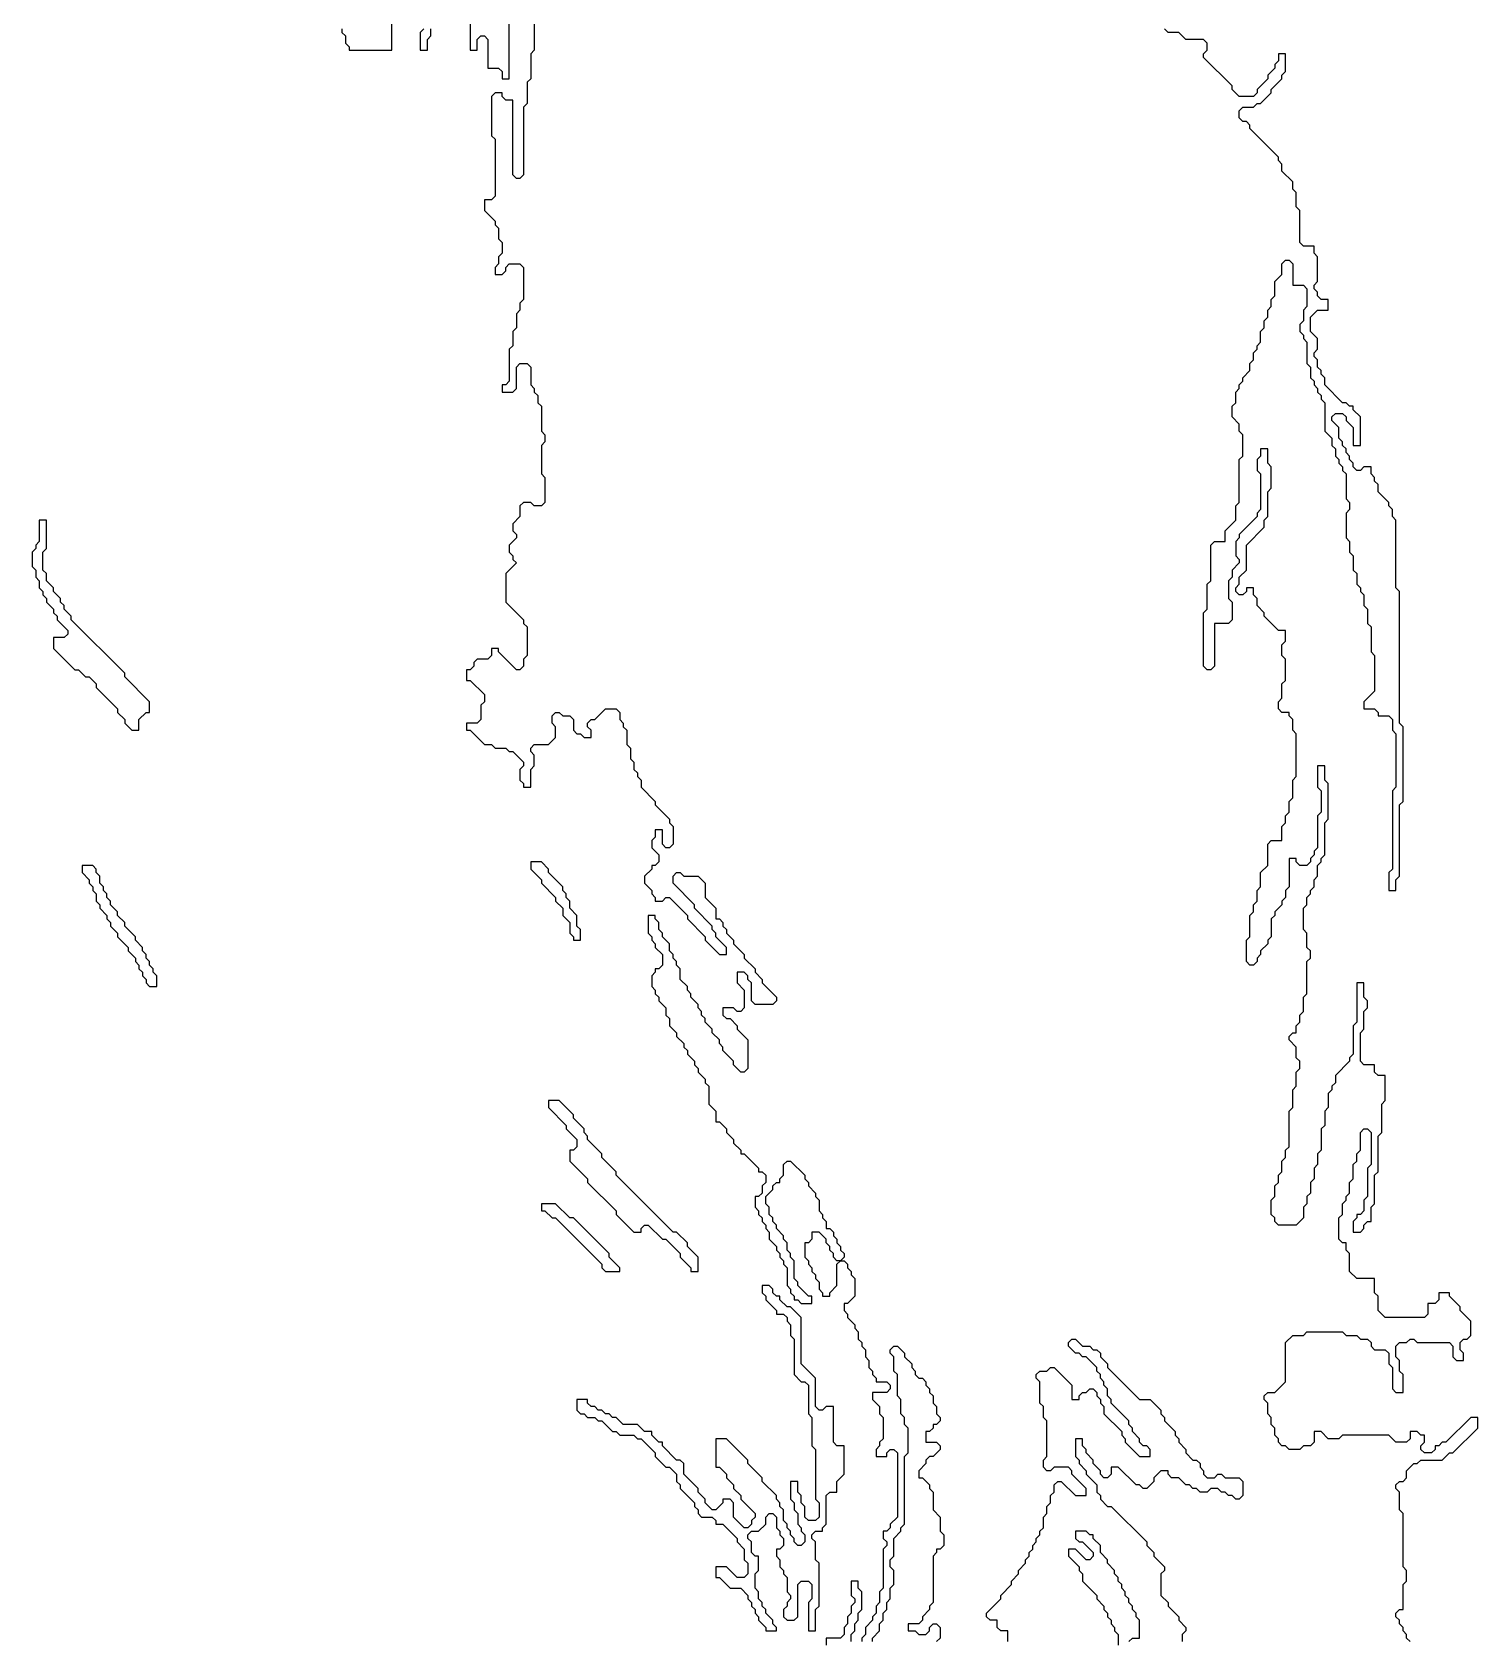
# Model space of a CAD drawing. Header units: metres. Extents: x 0 to 100, y 0 to 128.
# Drawn here: x 61.83 to 71.98, y 92.06 to 103.35 of the extents above; entities that cross this region are included whole.
import ezdxf

# ---------------------------------------------------------------- set-up
doc = ezdxf.new("R2010")
doc.units = ezdxf.units.M

msp = doc.modelspace()

# ---------------------------------------------------------------- linework, layer by layer
for points in [[(64, 103.375), (64, 103.35), (64.025, 103.325), (64.025, 103.275), (64.05, 103.25), (64.05, 103.225), (64.35, 103.225), (64.35, 103.5)], [(65.35, 103.45), (65.35, 103.225), (65.325, 103.2), (65.325, 103.025), (65.3, 103), (65.3, 102.85), (65.275, 102.825), (65.275, 102.35), (65.25, 102.325), (65.225, 102.325), (65.2, 102.35), (65.2, 102.875), (65.15, 102.875), (65.125, 102.9), (65.125, 102.925), (65.075, 102.925), (65.05, 102.9), (65.05, 102.625), (65.075, 102.6), (65.075, 102.2), (65.05, 102.175), (65, 102.175), (65, 102.1), (65.075, 102.025), (65.075, 102), (65.1, 101.975), (65.1, 101.9), (65.125, 101.875), (65.125, 101.8), (65.1, 101.775), (65.1, 101.725), (65.075, 101.7), (65.075, 101.65), (65.125, 101.65), (65.15, 101.675), (65.15, 101.7), (65.175, 101.725), (65.25, 101.725), (65.275, 101.7), (65.275, 101.475), (65.25, 101.45), (65.25, 101.4), (65.225, 101.375), (65.225, 101.275), (65.2, 101.25), (65.2, 101.15), (65.175, 101.125), (65.175, 100.9), (65.15, 100.875), (65.125, 100.875), (65.125, 100.825), (65.2, 100.825), (65.225, 100.85), (65.225, 101), (65.25, 101.025), (65.3, 101.025), (65.325, 101), (65.325, 100.875), (65.35, 100.85), (65.35, 100.825), (65.375, 100.8), (65.375, 100.75), (65.4, 100.725), (65.4, 100.55), (65.425, 100.525), (65.425, 100.475), (65.4, 100.45), (65.4, 100.25), (65.425, 100.225), (65.425, 100.05), (65.4, 100.025), (65.35, 100.025), (65.325, 100.05), (65.275, 100.05), (65.25, 100.025), (65.25, 99.95), (65.2, 99.9), (65.2, 99.85), (65.225, 99.825), (65.225, 99.8), (65.175, 99.75), (65.175, 99.7), (65.2, 99.675), (65.2, 99.65), (65.225, 99.625), (65.15, 99.55), (65.15, 99.35), (65.275, 99.225), (65.275, 99.2), (65.3, 99.175), (65.3, 98.975), (65.275, 98.95), (65.275, 98.9), (65.25, 98.875), (65.225, 98.875), (65.1, 99), (65.1, 99.025), (65.05, 99.025), (65.05, 98.975), (65.025, 98.95), (64.95, 98.95), (64.925, 98.925), (64.925, 98.9), (64.9, 98.875), (64.875, 98.875), (64.875, 98.8), (64.9, 98.8), (65, 98.7), (65, 98.65), (64.975, 98.625), (64.975, 98.525), (64.95, 98.5), (64.875, 98.5), (64.875, 98.45), (64.9, 98.45), (65, 98.35), (65.05, 98.35), (65.075, 98.325), (65.15, 98.325), (65.175, 98.3), (65.2, 98.3), (65.275, 98.225), (65.275, 98.2), (65.25, 98.175), (65.25, 98.1), (65.275, 98.075), (65.275, 98.05), (65.325, 98.05), (65.325, 98.175), (65.35, 98.2), (65.35, 98.275), (65.325, 98.3), (65.325, 98.325), (65.35, 98.35), (65.45, 98.35), (65.5, 98.4), (65.5, 98.475), (65.475, 98.5), (65.475, 98.55), (65.5, 98.575), (65.525, 98.575), (65.55, 98.55), (65.6, 98.55), (65.625, 98.525), (65.625, 98.45), (65.65, 98.425), (65.675, 98.425), (65.7, 98.4), (65.75, 98.4), (65.75, 98.45), (65.725, 98.475), (65.725, 98.5), (65.75, 98.525), (65.775, 98.525), (65.85, 98.6), (65.925, 98.6), (65.95, 98.575), (65.95, 98.525), (65.975, 98.5), (65.975, 98.475), (66, 98.45), (66, 98.35), (66.025, 98.325), (66.025, 98.25), (66.05, 98.225), (66.05, 98.175), (66.075, 98.15), (66.075, 98.125), (66.1, 98.1), (66.1, 98.05), (66.2, 97.95), (66.2, 97.925), (66.3, 97.825), (66.3, 97.8), (66.325, 97.775), (66.325, 97.65), (66.3, 97.625), (66.275, 97.625), (66.25, 97.65), (66.25, 97.75), (66.2, 97.75), (66.2, 97.7), (66.175, 97.675), (66.175, 97.625), (66.225, 97.575), (66.225, 97.525), (66.2, 97.5), (66.175, 97.5), (66.175, 97.475), (66.125, 97.425), (66.125, 97.375), (66.175, 97.325), (66.175, 97.3), (66.2, 97.275), (66.2, 97.25), (66.25, 97.25), (66.275, 97.275), (66.3, 97.275), (66.425, 97.15), (66.425, 97.125), (66.55, 97), (66.55, 96.975), (66.65, 96.875), (66.7, 96.875), (66.7, 96.925), (66.625, 97), (66.625, 97.025), (66.6, 97.05), (66.6, 97.075), (66.475, 97.2), (66.475, 97.225), (66.325, 97.375), (66.325, 97.425), (66.35, 97.45), (66.375, 97.45), (66.4, 97.425), (66.5, 97.425), (66.55, 97.375), (66.55, 97.275), (66.625, 97.2), (66.625, 97.125), (66.65, 97.125), (66.675, 97.1), (66.675, 97.075), (66.7, 97.05), (66.7, 97.025), (66.75, 96.975), (66.75, 96.95), (66.825, 96.875), (66.825, 96.85), (66.9, 96.775), (66.9, 96.75), (66.95, 96.7), (66.95, 96.675), (67.05, 96.575), (67.05, 96.55), (67.025, 96.525), (66.9, 96.525), (66.875, 96.55), (66.875, 96.675), (66.85, 96.7), (66.85, 96.725), (66.825, 96.75), (66.775, 96.75), (66.775, 96.675), (66.825, 96.625), (66.825, 96.5), (66.8, 96.475), (66.775, 96.475), (66.75, 96.5), (66.675, 96.5), (66.675, 96.45), (66.7, 96.425), (66.725, 96.425), (66.775, 96.375), (66.775, 96.35), (66.85, 96.275), (66.85, 96.075), (66.825, 96.05), (66.8, 96.05), (66.75, 96.1), (66.75, 96.125), (66.675, 96.2), (66.675, 96.225), (66.65, 96.25), (66.65, 96.275), (66.6, 96.325), (66.6, 96.35), (66.55, 96.4), (66.55, 96.425), (66.525, 96.45), (66.525, 96.475), (66.5, 96.5), (66.5, 96.525), (66.45, 96.575), (66.45, 96.6), (66.425, 96.625), (66.425, 96.65), (66.375, 96.7), (66.375, 96.775), (66.35, 96.8), (66.35, 96.825), (66.325, 96.85), (66.325, 96.875), (66.3, 96.9), (66.3, 96.95), (66.25, 97), (66.25, 97.025), (66.225, 97.05), (66.225, 97.1), (66.2, 97.125), (66.2, 97.15), (66.15, 97.15), (66.15, 97.025), (66.175, 97), (66.175, 96.975), (66.2, 96.95), (66.2, 96.925), (66.25, 96.875), (66.25, 96.8), (66.225, 96.775), (66.2, 96.775), (66.2, 96.75), (66.175, 96.725), (66.175, 96.65), (66.2, 96.625), (66.2, 96.6), (66.225, 96.575), (66.225, 96.55), (66.275, 96.5), (66.275, 96.45), (66.3, 96.425), (66.3, 96.375), (66.35, 96.325), (66.35, 96.3), (66.4, 96.25), (66.4, 96.225), (66.425, 96.2), (66.425, 96.175), (66.475, 96.125), (66.475, 96.1), (66.5, 96.075), (66.5, 96.05), (66.55, 96), (66.55, 95.975), (66.575, 95.95), (66.575, 95.825), (66.625, 95.775), (66.625, 95.7), (66.65, 95.7), (66.7, 95.65), (66.7, 95.625), (66.75, 95.575), (66.75, 95.55), (66.8, 95.5), (66.8, 95.475), (66.825, 95.475), (66.925, 95.375), (66.925, 95.35), (66.95, 95.35), (66.975, 95.325), (66.975, 95.275), (66.95, 95.25), (66.95, 95.2), (66.925, 95.175), (66.9, 95.175), (66.9, 95.1), (66.925, 95.075), (66.925, 95.05), (66.95, 95.025), (66.95, 95), (66.975, 94.975), (66.975, 94.95), (67, 94.925), (67, 94.875), (67.05, 94.825), (67.05, 94.8), (67.075, 94.775), (67.075, 94.75), (67.1, 94.725), (67.1, 94.7), (67.125, 94.675), (67.125, 94.55), (67.15, 94.525), (67.15, 94.5), (67.175, 94.475), (67.175, 94.45), (67.2, 94.45), (67.225, 94.425), (67.3, 94.425), (67.3, 94.475), (67.275, 94.475), (67.2, 94.55), (67.2, 94.575), (67.175, 94.6), (67.175, 94.725), (67.15, 94.75), (67.15, 94.775), (67.125, 94.8), (67.125, 94.85), (67.1, 94.875), (67.1, 94.9), (67.05, 94.95), (67.05, 94.975), (67.025, 95), (67.025, 95.025), (67, 95.05), (67, 95.1), (66.975, 95.125), (66.975, 95.175), (67.025, 95.225), (67.025, 95.25), (67.05, 95.275), (67.075, 95.275), (67.075, 95.3), (67.1, 95.325), (67.1, 95.4), (67.125, 95.425), (67.15, 95.425), (67.25, 95.325), (67.25, 95.3), (67.275, 95.275), (67.275, 95.25), (67.325, 95.2), (67.325, 95.175), (67.35, 95.15), (67.35, 95.075), (67.375, 95.05), (67.375, 95.025), (67.4, 95), (67.4, 94.95), (67.425, 94.95), (67.45, 94.925), (67.45, 94.9), (67.475, 94.875), (67.475, 94.85), (67.5, 94.825), (67.5, 94.8), (67.525, 94.775), (67.525, 94.75), (67.5, 94.725), (67.475, 94.725), (67.45, 94.75), (67.45, 94.775), (67.425, 94.8), (67.425, 94.825), (67.4, 94.85), (67.4, 94.875), (67.35, 94.925), (67.3, 94.925), (67.3, 94.875), (67.275, 94.85), (67.25, 94.85), (67.25, 94.75), (67.275, 94.725), (67.275, 94.7), (67.3, 94.675), (67.3, 94.65), (67.325, 94.625), (67.325, 94.6), (67.35, 94.575), (67.35, 94.525), (67.375, 94.5), (67.375, 94.475), (67.425, 94.475), (67.425, 94.5), (67.475, 94.55), (67.475, 94.7), (67.5, 94.725), (67.525, 94.725), (67.55, 94.7), (67.55, 94.675), (67.575, 94.65), (67.575, 94.625), (67.6, 94.6), (67.6, 94.475), (67.55, 94.425), (67.525, 94.425), (67.525, 94.375), (67.55, 94.35), (67.55, 94.325), (67.6, 94.275), (67.6, 94.25), (67.625, 94.225), (67.625, 94.175), (67.65, 94.15), (67.65, 94.125), (67.675, 94.1), (67.675, 94.05), (67.7, 94.025), (67.7, 93.975), (67.725, 93.95), (67.725, 93.925), (67.75, 93.9), (67.75, 93.875), (67.825, 93.875), (67.85, 93.85), (67.85, 93.825), (67.825, 93.8), (67.725, 93.8), (67.725, 93.75), (67.775, 93.7), (67.775, 93.65), (67.8, 93.625), (67.8, 93.475), (67.775, 93.45), (67.775, 93.425), (67.75, 93.4), (67.75, 93.35), (67.825, 93.35), (67.825, 93.375), (67.85, 93.4), (67.875, 93.4), (67.9, 93.375), (67.9, 92.925), (67.85, 92.875), (67.85, 92.85), (67.825, 92.825), (67.8, 92.825), (67.8, 92.775), (67.825, 92.75), (67.825, 92.725), (67.8, 92.7), (67.8, 92.425), (67.775, 92.4), (67.775, 92.325), (67.75, 92.3), (67.75, 92.25), (67.725, 92.225), (67.725, 92.2), (67.675, 92.15), (67.675, 92.1), (67.65, 92.075), (67.65, 92.05)], [(64.9, 103.425), (64.9, 103.225), (64.95, 103.225), (64.95, 103.3), (64.975, 103.325), (65, 103.325), (65.025, 103.3), (65.025, 103.1), (65.1, 103.1), (65.125, 103.075), (65.125, 103.025), (65.175, 103.025), (65.175, 103.425)], [(64.575, 103.375), (64.55, 103.35), (64.55, 103.225), (64.6, 103.225), (64.6, 103.3), (64.625, 103.325), (64.625, 103.375)], [(71.5, 92.05), (71.475, 92.075), (71.475, 92.1), (71.45, 92.125), (71.45, 92.15), (71.425, 92.175), (71.425, 92.2), (71.4, 92.225), (71.4, 92.25), (71.425, 92.275), (71.45, 92.275), (71.45, 92.45), (71.475, 92.475), (71.475, 92.55), (71.45, 92.575), (71.45, 92.95), (71.425, 92.975), (71.425, 93.1), (71.4, 93.125), (71.4, 93.15), (71.425, 93.175), (71.45, 93.175), (71.475, 93.2), (71.475, 93.25), (71.525, 93.3), (71.55, 93.3), (71.575, 93.325), (71.725, 93.325), (71.775, 93.375), (71.8, 93.375), (71.975, 93.55), (71.975, 93.625), (71.925, 93.625), (71.75, 93.45), (71.725, 93.45), (71.7, 93.425), (71.675, 93.425), (71.675, 93.4), (71.65, 93.375), (71.6, 93.375), (71.575, 93.4), (71.575, 93.425), (71.6, 93.45), (71.6, 93.5), (71.575, 93.5), (71.55, 93.525), (71.5, 93.525), (71.5, 93.475), (71.475, 93.45), (71.4, 93.45), (71.35, 93.5), (71.025, 93.5), (71, 93.475), (70.925, 93.475), (70.875, 93.525), (70.825, 93.525), (70.825, 93.45), (70.8, 93.425), (70.75, 93.425), (70.725, 93.4), (70.65, 93.4), (70.625, 93.425), (70.6, 93.425), (70.575, 93.45), (70.575, 93.475), (70.55, 93.5), (70.55, 93.55), (70.525, 93.575), (70.525, 93.625), (70.5, 93.65), (70.5, 93.725), (70.475, 93.75), (70.475, 93.775), (70.5, 93.8), (70.55, 93.8), (70.625, 93.875), (70.625, 94.15), (70.675, 94.2), (70.75, 94.2), (70.775, 94.225), (71.025, 94.225), (71.05, 94.2), (71.125, 94.2), (71.15, 94.175), (71.2, 94.175), (71.225, 94.15), (71.225, 94.125), (71.25, 94.1), (71.325, 94.1), (71.35, 94.075), (71.35, 94), (71.375, 93.975), (71.375, 93.825), (71.4, 93.8), (71.45, 93.8), (71.45, 93.925), (71.425, 93.95), (71.425, 94.025), (71.4, 94.05), (71.4, 94.125), (71.425, 94.15), (71.475, 94.15), (71.5, 94.175), (71.525, 94.175), (71.55, 94.15), (71.775, 94.15), (71.8, 94.125), (71.8, 94.05), (71.825, 94.025), (71.875, 94.025), (71.875, 94.075), (71.85, 94.1), (71.85, 94.15), (71.875, 94.175), (71.9, 94.175), (71.925, 94.2), (71.925, 94.3), (71.85, 94.375), (71.85, 94.4), (71.775, 94.475), (71.775, 94.5), (71.7, 94.5), (71.7, 94.45), (71.675, 94.425), (71.625, 94.425), (71.625, 94.35), (71.6, 94.325), (71.325, 94.325), (71.275, 94.375), (71.275, 94.475), (71.25, 94.5), (71.25, 94.6), (71.125, 94.6), (71.075, 94.65), (71.075, 94.775), (71.05, 94.8), (71.05, 94.85), (71.025, 94.85), (71, 94.875), (71, 95.025), (71.025, 95.05), (71.025, 95.125), (71.05, 95.15), (71.05, 95.175), (71.075, 95.2), (71.075, 95.275), (71.1, 95.3), (71.1, 95.4), (71.125, 95.425), (71.125, 95.475), (71.15, 95.5), (71.15, 95.625), (71.175, 95.65), (71.2, 95.65), (71.225, 95.625), (71.225, 95.4), (71.2, 95.375), (71.2, 95.175), (71.175, 95.15), (71.175, 95.075), (71.15, 95.05), (71.125, 95.05), (71.125, 95.025), (71.1, 95), (71.1, 94.925), (71.15, 94.925), (71.175, 94.95), (71.175, 94.975), (71.2, 95), (71.225, 95), (71.225, 95.1), (71.25, 95.125), (71.25, 95.325), (71.275, 95.35), (71.275, 95.6), (71.3, 95.625), (71.3, 95.825), (71.325, 95.85), (71.325, 96.025), (71.275, 96.025), (71.25, 96.05), (71.25, 96.1), (71.175, 96.1), (71.15, 96.125), (71.15, 96.325), (71.175, 96.35), (71.175, 96.475), (71.2, 96.5), (71.2, 96.55), (71.175, 96.575), (71.175, 96.675), (71.125, 96.675), (71.125, 96.4), (71.1, 96.375), (71.1, 96.175), (71.075, 96.15), (71.075, 96.125), (70.975, 96.025), (70.975, 95.975), (70.95, 95.95), (70.95, 95.925), (70.925, 95.9), (70.925, 95.8), (70.9, 95.775), (70.9, 95.675), (70.875, 95.65), (70.875, 95.5), (70.85, 95.475), (70.85, 95.4), (70.825, 95.375), (70.825, 95.3), (70.8, 95.275), (70.8, 95.2), (70.775, 95.175), (70.775, 95.125), (70.75, 95.1), (70.75, 95.025), (70.7, 94.975), (70.575, 94.975), (70.55, 95), (70.55, 95.025), (70.525, 95.05), (70.525, 95.15), (70.55, 95.175), (70.55, 95.25), (70.575, 95.275), (70.575, 95.325), (70.6, 95.35), (70.6, 95.425), (70.625, 95.45), (70.625, 95.5), (70.65, 95.525), (70.65, 95.775), (70.675, 95.8), (70.675, 95.925), (70.7, 95.95), (70.7, 96.05), (70.725, 96.075), (70.725, 96.125), (70.7, 96.15), (70.7, 96.225), (70.65, 96.275), (70.65, 96.3), (70.675, 96.325), (70.7, 96.325), (70.7, 96.375), (70.725, 96.4), (70.725, 96.45), (70.75, 96.475), (70.75, 96.575), (70.775, 96.6), (70.775, 96.825), (70.8, 96.85), (70.8, 96.9), (70.775, 96.925), (70.775, 97.025), (70.75, 97.05), (70.75, 97.2), (70.775, 97.225), (70.775, 97.275), (70.8, 97.3), (70.8, 97.325), (70.825, 97.35), (70.825, 97.4), (70.85, 97.425), (70.85, 97.5), (70.875, 97.525), (70.875, 97.55), (70.9, 97.575), (70.9, 97.8), (70.925, 97.825), (70.925, 98.075), (70.9, 98.1), (70.9, 98.2), (70.85, 98.2), (70.85, 98.05), (70.875, 98.025), (70.875, 97.875), (70.85, 97.85), (70.85, 97.625), (70.825, 97.6), (70.825, 97.575), (70.8, 97.55), (70.8, 97.525), (70.775, 97.5), (70.725, 97.5), (70.7, 97.525), (70.7, 97.55), (70.65, 97.55), (70.65, 97.35), (70.625, 97.325), (70.625, 97.275), (70.6, 97.25), (70.6, 97.225), (70.55, 97.175), (70.55, 97.15), (70.525, 97.125), (70.525, 97), (70.5, 96.975), (70.5, 96.95), (70.45, 96.9), (70.45, 96.875), (70.425, 96.85), (70.425, 96.825), (70.4, 96.8), (70.375, 96.8), (70.35, 96.825), (70.35, 96.975), (70.375, 97), (70.375, 97.15), (70.4, 97.175), (70.4, 97.225), (70.425, 97.25), (70.425, 97.325), (70.45, 97.35), (70.45, 97.45), (70.5, 97.5), (70.5, 97.65), (70.525, 97.675), (70.6, 97.675), (70.6, 97.775), (70.625, 97.8), (70.625, 97.85), (70.65, 97.875), (70.65, 97.95), (70.675, 97.975), (70.675, 98.1), (70.7, 98.125), (70.7, 98.425), (70.675, 98.45), (70.675, 98.525), (70.65, 98.55), (70.65, 98.575), (70.6, 98.575), (70.575, 98.6), (70.575, 98.65), (70.6, 98.675), (70.6, 98.775), (70.625, 98.8), (70.625, 98.95), (70.6, 98.975), (70.6, 99.05), (70.625, 99.075), (70.625, 99.15), (70.575, 99.15), (70.475, 99.25), (70.475, 99.275), (70.425, 99.325), (70.425, 99.375), (70.4, 99.4), (70.4, 99.45), (70.35, 99.45), (70.35, 99.425), (70.325, 99.4), (70.3, 99.4), (70.275, 99.425), (70.275, 99.45), (70.3, 99.475), (70.3, 99.525), (70.35, 99.575), (70.35, 99.75), (70.475, 99.875), (70.475, 99.925), (70.5, 99.95), (70.5, 100.125), (70.525, 100.15), (70.525, 100.3), (70.5, 100.325), (70.5, 100.425), (70.45, 100.425), (70.45, 100.375), (70.425, 100.35), (70.425, 100.275), (70.45, 100.25), (70.45, 100), (70.425, 99.975), (70.425, 99.95), (70.3, 99.825), (70.3, 99.8), (70.275, 99.775), (70.275, 99.675), (70.3, 99.65), (70.3, 99.625), (70.25, 99.575), (70.25, 99.525), (70.225, 99.5), (70.225, 99.375), (70.25, 99.35), (70.25, 99.225), (70.225, 99.2), (70.125, 99.2), (70.125, 98.9), (70.1, 98.875), (70.075, 98.875), (70.05, 98.9), (70.05, 99.275), (70.075, 99.3), (70.075, 99.475), (70.1, 99.5), (70.1, 99.75), (70.125, 99.775), (70.2, 99.775), (70.2, 99.85), (70.275, 99.925), (70.275, 100.025), (70.3, 100.05), (70.3, 100.35), (70.325, 100.375), (70.325, 100.525), (70.3, 100.55), (70.3, 100.6), (70.25, 100.65), (70.25, 100.725), (70.275, 100.75), (70.275, 100.825), (70.3, 100.85), (70.3, 100.875), (70.325, 100.9), (70.325, 100.925), (70.375, 100.975), (70.375, 101.025), (70.4, 101.05), (70.4, 101.1), (70.425, 101.125), (70.425, 101.15), (70.45, 101.175), (70.45, 101.25), (70.475, 101.275), (70.475, 101.325), (70.5, 101.35), (70.5, 101.4), (70.525, 101.425), (70.525, 101.475), (70.55, 101.5), (70.55, 101.6), (70.6, 101.65), (70.6, 101.725), (70.625, 101.75), (70.65, 101.75), (70.675, 101.725), (70.675, 101.575), (70.75, 101.575), (70.775, 101.55), (70.775, 101.425), (70.75, 101.4), (70.75, 101.325), (70.725, 101.3), (70.725, 101.25), (70.75, 101.225), (70.75, 101.2), (70.775, 101.175), (70.775, 101.025), (70.8, 101), (70.8, 100.925), (70.825, 100.9), (70.825, 100.875), (70.85, 100.85), (70.85, 100.825), (70.875, 100.8), (70.875, 100.775), (70.9, 100.75), (70.9, 100.55), (70.95, 100.5), (70.95, 100.45), (70.975, 100.425), (70.975, 100.375), (71, 100.35), (71, 100.325), (71.025, 100.3), (71.025, 100.275), (71.05, 100.25), (71.05, 100.075), (71.075, 100.05), (71.075, 100), (71.05, 99.975), (71.05, 99.8), (71.075, 99.775), (71.075, 99.7), (71.1, 99.675), (71.1, 99.575), (71.125, 99.55), (71.125, 99.475), (71.15, 99.45), (71.15, 99.425), (71.175, 99.4), (71.175, 99.325), (71.2, 99.3), (71.2, 99.2), (71.225, 99.175), (71.225, 99), (71.25, 98.975), (71.25, 98.725), (71.175, 98.65), (71.175, 98.6), (71.25, 98.6), (71.275, 98.575), (71.275, 98.55), (71.35, 98.55), (71.375, 98.525), (71.375, 98.45), (71.4, 98.425), (71.4, 98.05), (71.375, 98.025), (71.375, 97.475), (71.35, 97.45), (71.35, 97.325), (71.4, 97.325), (71.4, 97.4), (71.425, 97.425), (71.425, 97.925), (71.45, 97.95), (71.45, 98.475), (71.425, 98.5), (71.425, 99.425), (71.4, 99.45), (71.4, 99.925), (71.375, 99.95), (71.375, 100), (71.35, 100.025), (71.35, 100.05), (71.275, 100.125), (71.275, 100.175), (71.25, 100.2), (71.25, 100.225), (71.225, 100.25), (71.225, 100.3), (71.175, 100.3), (71.15, 100.275), (71.125, 100.275), (71.1, 100.3), (71.1, 100.325), (71.075, 100.35), (71.075, 100.375), (71.05, 100.4), (71.05, 100.425), (71.025, 100.45), (71.025, 100.475), (71, 100.5), (71, 100.575), (70.95, 100.625), (70.95, 100.65), (70.975, 100.675), (71.025, 100.675), (71.05, 100.65), (71.05, 100.625), (71.1, 100.575), (71.1, 100.45), (71.15, 100.45), (71.15, 100.65), (71.1, 100.7), (71.1, 100.725), (71.075, 100.725), (71.05, 100.75), (71.025, 100.75), (70.9, 100.875), (70.9, 100.925), (70.875, 100.95), (70.875, 100.975), (70.85, 101), (70.85, 101.05), (70.825, 101.075), (70.825, 101.1), (70.85, 101.125), (70.85, 101.2), (70.8, 101.25), (70.8, 101.35), (70.85, 101.4), (70.925, 101.4), (70.925, 101.475), (70.875, 101.475), (70.85, 101.5), (70.85, 101.525), (70.825, 101.55), (70.825, 101.575), (70.85, 101.6), (70.85, 101.775), (70.825, 101.8), (70.825, 101.85), (70.75, 101.85), (70.725, 101.875), (70.725, 102.1), (70.7, 102.125), (70.7, 102.225), (70.675, 102.25), (70.675, 102.3), (70.6, 102.375), (70.6, 102.425), (70.575, 102.45), (70.575, 102.475), (70.375, 102.675), (70.375, 102.7), (70.35, 102.725), (70.325, 102.725), (70.3, 102.75), (70.3, 102.8), (70.325, 102.825), (70.4, 102.825), (70.425, 102.85), (70.45, 102.85), (70.525, 102.925), (70.525, 102.95), (70.6, 103.025), (70.6, 103.05), (70.625, 103.075), (70.625, 103.2), (70.575, 103.2), (70.575, 103.15), (70.55, 103.125), (70.55, 103.1), (70.5, 103.05), (70.5, 103.025), (70.425, 102.95), (70.425, 102.925), (70.4, 102.9), (70.3, 102.9), (70.25, 102.95), (70.25, 102.975), (70.05, 103.175), (70.05, 103.2), (70.075, 103.225), (70.075, 103.275), (70.05, 103.3), (69.925, 103.3), (69.875, 103.35), (69.8, 103.35), (69.775, 103.375)], [(68.675, 92.05), (68.675, 92.125), (68.625, 92.125), (68.6, 92.15), (68.6, 92.2), (68.55, 92.2), (68.525, 92.225), (68.525, 92.25), (68.625, 92.35), (68.625, 92.375), (68.7, 92.45), (68.7, 92.475), (68.75, 92.525), (68.75, 92.55), (68.8, 92.6), (68.8, 92.625), (68.825, 92.65), (68.825, 92.675), (68.85, 92.7), (68.85, 92.725), (68.875, 92.75), (68.875, 92.775), (68.9, 92.8), (68.9, 92.825), (68.925, 92.85), (68.925, 92.925), (68.95, 92.95), (68.95, 93), (68.975, 93.025), (68.975, 93.075), (69, 93.1), (69, 93.15), (69.025, 93.175), (69.05, 93.175), (69.15, 93.075), (69.225, 93.075), (69.225, 93.125), (69.125, 93.225), (69.125, 93.25), (69.1, 93.275), (69, 93.275), (68.975, 93.25), (68.95, 93.25), (68.925, 93.275), (68.925, 93.325), (68.95, 93.35), (68.95, 93.6), (68.925, 93.625), (68.925, 93.7), (68.9, 93.725), (68.9, 93.875), (68.875, 93.9), (68.875, 93.925), (68.9, 93.95), (68.95, 93.95), (68.975, 93.975), (69, 93.975), (69.125, 93.85), (69.125, 93.75), (69.175, 93.75), (69.175, 93.775), (69.2, 93.8), (69.225, 93.8), (69.25, 93.825), (69.275, 93.825), (69.3, 93.8), (69.3, 93.775), (69.325, 93.75), (69.325, 93.725), (69.35, 93.7), (69.35, 93.65), (69.475, 93.525), (69.475, 93.5), (69.5, 93.475), (69.5, 93.45), (69.6, 93.35), (69.675, 93.35), (69.675, 93.4), (69.65, 93.425), (69.625, 93.425), (69.6, 93.45), (69.6, 93.475), (69.55, 93.525), (69.55, 93.55), (69.525, 93.575), (69.525, 93.6), (69.4, 93.725), (69.4, 93.75), (69.375, 93.775), (69.375, 93.825), (69.35, 93.85), (69.35, 93.875), (69.325, 93.9), (69.325, 93.925), (69.3, 93.95), (69.3, 93.975), (69.225, 94.05), (69.2, 94.05), (69.175, 94.075), (69.15, 94.075), (69.1, 94.125), (69.1, 94.15), (69.125, 94.175), (69.15, 94.175), (69.2, 94.125), (69.25, 94.125), (69.275, 94.1), (69.3, 94.1), (69.325, 94.075), (69.325, 94.05), (69.375, 94), (69.375, 93.975), (69.6, 93.75), (69.675, 93.75), (69.75, 93.675), (69.75, 93.65), (69.775, 93.625), (69.775, 93.6), (69.85, 93.525), (69.85, 93.5), (69.875, 93.475), (69.875, 93.45), (69.925, 93.4), (69.925, 93.375), (69.975, 93.325), (70, 93.325), (70.025, 93.3), (70.025, 93.275), (70.05, 93.25), (70.05, 93.225), (70.075, 93.2), (70.125, 93.2), (70.15, 93.225), (70.175, 93.225), (70.2, 93.2), (70.3, 93.2), (70.325, 93.175), (70.325, 93.075), (70.3, 93.05), (70.275, 93.05), (70.25, 93.075), (70.225, 93.075), (70.2, 93.1), (70.175, 93.1), (70.15, 93.125), (70.1, 93.125), (70.075, 93.1), (70.025, 93.1), (70, 93.125), (69.975, 93.125), (69.95, 93.15), (69.925, 93.15), (69.875, 93.2), (69.825, 93.2), (69.8, 93.225), (69.8, 93.25), (69.75, 93.25), (69.7, 93.2), (69.7, 93.175), (69.65, 93.125), (69.625, 93.125), (69.6, 93.15), (69.575, 93.15), (69.45, 93.275), (69.4, 93.275), (69.4, 93.225), (69.375, 93.2), (69.35, 93.2), (69.325, 93.225), (69.325, 93.25), (69.275, 93.3), (69.275, 93.325), (69.225, 93.375), (69.225, 93.4), (69.2, 93.425), (69.2, 93.475), (69.15, 93.475), (69.15, 93.35), (69.175, 93.325), (69.175, 93.3), (69.225, 93.25), (69.225, 93.225), (69.3, 93.15), (69.3, 93.1), (69.325, 93.075), (69.325, 93.05), (69.375, 93), (69.4, 93), (69.65, 92.75), (69.65, 92.725), (69.7, 92.675), (69.7, 92.65), (69.775, 92.575), (69.775, 92.55), (69.75, 92.525), (69.75, 92.375), (69.8, 92.325), (69.8, 92.3), (69.875, 92.225), (69.875, 92.2), (69.925, 92.15), (69.925, 92.125), (69.9, 92.1), (69.9, 92.05)], [(67.725, 92.05), (67.725, 92.075), (67.775, 92.125), (67.775, 92.175), (67.8, 92.2), (67.8, 92.25), (67.825, 92.275), (67.825, 92.325), (67.85, 92.35), (67.85, 92.425), (67.875, 92.45), (67.875, 92.55), (67.85, 92.575), (67.85, 92.625), (67.875, 92.65), (67.875, 92.775), (67.925, 92.825), (67.925, 92.85), (67.95, 92.875), (67.95, 93.35), (67.975, 93.375), (67.975, 93.55), (67.95, 93.575), (67.95, 93.625), (67.925, 93.65), (67.925, 93.75), (67.9, 93.775), (67.9, 93.925), (67.875, 93.95), (67.875, 94.05), (67.85, 94.075), (67.85, 94.1), (67.875, 94.125), (67.9, 94.125), (67.95, 94.075), (67.95, 94.05), (68, 94), (68, 93.975), (68.025, 93.95), (68.025, 93.925), (68.05, 93.9), (68.075, 93.9), (68.1, 93.875), (68.1, 93.85), (68.125, 93.825), (68.125, 93.8), (68.15, 93.775), (68.15, 93.725), (68.175, 93.7), (68.175, 93.65), (68.2, 93.625), (68.2, 93.6), (68.175, 93.575), (68.15, 93.575), (68.15, 93.55), (68.125, 93.525), (68.1, 93.525), (68.1, 93.45), (68.175, 93.45), (68.2, 93.425), (68.2, 93.4), (68.15, 93.35), (68.125, 93.35), (68.1, 93.325), (68.1, 93.3), (68.05, 93.25), (68.05, 93.2), (68.075, 93.2), (68.125, 93.15), (68.125, 93.125), (68.15, 93.1), (68.15, 92.975), (68.2, 92.925), (68.2, 92.825), (68.225, 92.8), (68.225, 92.725), (68.2, 92.7), (68.175, 92.7), (68.175, 92.675), (68.15, 92.65), (68.15, 92.325), (68.125, 92.3), (68.125, 92.275), (68.075, 92.225), (68.075, 92.2), (68.05, 92.175), (67.975, 92.175), (67.975, 92.125), (68.025, 92.125), (68.05, 92.1), (68.1, 92.1), (68.125, 92.125), (68.125, 92.15), (68.15, 92.175), (68.175, 92.175), (68.2, 92.15), (68.2, 92.075), (68.175, 92.05)], [(69.525, 92.05), (69.55, 92.075), (69.6, 92.075), (69.6, 92.2), (69.575, 92.225), (69.575, 92.25), (69.55, 92.275), (69.55, 92.3), (69.525, 92.325), (69.525, 92.35), (69.5, 92.375), (69.5, 92.4), (69.475, 92.425), (69.475, 92.45), (69.45, 92.475), (69.45, 92.5), (69.425, 92.525), (69.425, 92.55), (69.375, 92.6), (69.375, 92.625), (69.325, 92.675), (69.325, 92.725), (69.275, 92.775), (69.275, 92.8), (69.25, 92.8), (69.225, 92.825), (69.15, 92.825), (69.15, 92.775), (69.175, 92.75), (69.2, 92.75), (69.275, 92.675), (69.275, 92.65), (69.25, 92.625), (69.225, 92.625), (69.15, 92.7), (69.1, 92.7), (69.1, 92.65), (69.175, 92.575), (69.175, 92.55), (69.2, 92.525), (69.2, 92.475), (69.3, 92.375), (69.3, 92.35), (69.35, 92.3), (69.35, 92.275), (69.375, 92.25), (69.375, 92.225), (69.4, 92.2), (69.4, 92.175), (69.425, 92.15), (69.425, 92.125), (69.45, 92.1), (69.45, 92.025)], [(67.575, 92.05), (67.575, 92.1), (67.6, 92.125), (67.6, 92.175), (67.625, 92.2), (67.625, 92.25), (67.65, 92.275), (67.65, 92.4), (67.625, 92.425), (67.625, 92.475), (67.575, 92.475), (67.575, 92.375), (67.6, 92.35), (67.6, 92.325), (67.575, 92.3), (67.575, 92.25), (67.55, 92.225), (67.55, 92.175), (67.525, 92.15), (67.525, 92.1), (67.5, 92.075), (67.4, 92.075), (67.4, 92.025)]]:
    msp.add_lwpolyline(points)
for points in [[(61.875, 99.925), (61.875, 99.775), (61.85, 99.75), (61.85, 99.725), (61.825, 99.7), (61.825, 99.6), (61.85, 99.575), (61.85, 99.525), (61.875, 99.5), (61.875, 99.45), (61.9, 99.425), (61.9, 99.4), (61.925, 99.375), (61.925, 99.35), (61.975, 99.3), (61.975, 99.275), (62, 99.25), (62, 99.225), (62.075, 99.15), (62.075, 99.125), (62.05, 99.1), (61.975, 99.1), (61.975, 99.025), (62.125, 98.875), (62.15, 98.875), (62.2, 98.825), (62.225, 98.825), (62.275, 98.775), (62.275, 98.75), (62.425, 98.6), (62.425, 98.575), (62.475, 98.525), (62.475, 98.5), (62.525, 98.45), (62.575, 98.45), (62.575, 98.525), (62.625, 98.575), (62.65, 98.575), (62.65, 98.65), (62.475, 98.825), (62.475, 98.85), (62.1, 99.225), (62.1, 99.25), (62.05, 99.3), (62.05, 99.325), (62.025, 99.35), (62.025, 99.375), (61.975, 99.425), (61.975, 99.45), (61.925, 99.5), (61.925, 99.55), (61.9, 99.575), (61.9, 99.7), (61.925, 99.725), (61.925, 99.925)], [(62.175, 97.5), (62.175, 97.45), (62.225, 97.4), (62.225, 97.375), (62.25, 97.35), (62.25, 97.325), (62.275, 97.3), (62.275, 97.25), (62.3, 97.225), (62.3, 97.2), (62.35, 97.15), (62.35, 97.125), (62.375, 97.1), (62.375, 97.075), (62.425, 97.025), (62.425, 97), (62.5, 96.925), (62.5, 96.9), (62.55, 96.85), (62.55, 96.825), (62.575, 96.8), (62.575, 96.775), (62.6, 96.75), (62.6, 96.725), (62.625, 96.7), (62.625, 96.675), (62.65, 96.65), (62.7, 96.65), (62.7, 96.725), (62.675, 96.75), (62.675, 96.775), (62.65, 96.8), (62.65, 96.825), (62.625, 96.85), (62.625, 96.875), (62.6, 96.9), (62.6, 96.925), (62.55, 96.975), (62.55, 97), (62.475, 97.075), (62.475, 97.1), (62.425, 97.15), (62.425, 97.175), (62.375, 97.225), (62.375, 97.25), (62.35, 97.275), (62.35, 97.3), (62.325, 97.325), (62.325, 97.35), (62.3, 97.375), (62.3, 97.425), (62.275, 97.45), (62.275, 97.475), (62.25, 97.5)], [(65.325, 97.525), (65.325, 97.475), (65.4, 97.4), (65.4, 97.375), (65.5, 97.275), (65.5, 97.25), (65.55, 97.2), (65.55, 97.15), (65.6, 97.1), (65.6, 97.025), (65.625, 97), (65.625, 96.975), (65.675, 96.975), (65.675, 97.05), (65.65, 97.075), (65.65, 97.15), (65.6, 97.2), (65.6, 97.25), (65.575, 97.275), (65.575, 97.3), (65.55, 97.325), (65.55, 97.35), (65.45, 97.45), (65.45, 97.475), (65.4, 97.525)], [(65.45, 95.85), (65.45, 95.8), (65.575, 95.675), (65.575, 95.65), (65.65, 95.575), (65.65, 95.525), (65.625, 95.5), (65.6, 95.5), (65.6, 95.425), (65.725, 95.3), (65.725, 95.275), (65.925, 95.075), (65.925, 95.05), (66.05, 94.925), (66.1, 94.925), (66.1, 94.95), (66.125, 94.975), (66.15, 94.975), (66.25, 94.875), (66.275, 94.875), (66.375, 94.775), (66.375, 94.75), (66.45, 94.675), (66.45, 94.65), (66.5, 94.65), (66.5, 94.75), (66.425, 94.825), (66.425, 94.85), (66.35, 94.925), (66.325, 94.925), (65.925, 95.325), (65.925, 95.35), (65.825, 95.45), (65.825, 95.475), (65.725, 95.575), (65.725, 95.6), (65.7, 95.625), (65.7, 95.65), (65.625, 95.725), (65.625, 95.75), (65.525, 95.85)], [(65.4, 95.125), (65.4, 95.075), (65.425, 95.075), (65.475, 95.025), (65.5, 95.025), (65.825, 94.7), (65.825, 94.675), (65.85, 94.65), (65.95, 94.65), (65.95, 94.675), (65.875, 94.75), (65.875, 94.775), (65.625, 95.025), (65.6, 95.025), (65.5, 95.125)], [(66.95, 94.55), (66.95, 94.5), (66.975, 94.475), (66.975, 94.45), (67.05, 94.375), (67.05, 94.35), (67.1, 94.35), (67.125, 94.325), (67.125, 94.3), (67.15, 94.275), (67.15, 94.2), (67.175, 94.175), (67.175, 93.925), (67.225, 93.875), (67.25, 93.875), (67.275, 93.85), (67.275, 93.65), (67.3, 93.625), (67.3, 93.425), (67.325, 93.4), (67.325, 93.05), (67.35, 93.025), (67.35, 92.925), (67.325, 92.9), (67.275, 92.9), (67.25, 92.925), (67.25, 93), (67.225, 93.025), (67.225, 93.075), (67.2, 93.1), (67.2, 93.175), (67.15, 93.175), (67.15, 93.05), (67.175, 93.025), (67.175, 92.975), (67.2, 92.95), (67.2, 92.875), (67.225, 92.85), (67.225, 92.825), (67.25, 92.8), (67.25, 92.75), (67.225, 92.725), (67.2, 92.725), (67.175, 92.75), (67.175, 92.775), (67.15, 92.8), (67.15, 92.825), (67.125, 92.85), (67.125, 92.875), (67.1, 92.9), (67.1, 92.975), (67.075, 93), (67.075, 93.025), (67.05, 93.05), (67.05, 93.075), (66.95, 93.175), (66.95, 93.2), (66.85, 93.3), (66.85, 93.325), (66.7, 93.475), (66.625, 93.475), (66.625, 93.275), (66.65, 93.275), (66.7, 93.225), (66.7, 93.2), (66.75, 93.15), (66.75, 93.125), (66.8, 93.075), (66.8, 93.05), (66.9, 92.95), (66.9, 92.925), (66.875, 92.9), (66.875, 92.875), (66.85, 92.85), (66.825, 92.85), (66.75, 92.925), (66.75, 93.025), (66.725, 93.05), (66.675, 93.05), (66.675, 93.025), (66.625, 92.975), (66.6, 92.975), (66.55, 93.025), (66.55, 93.05), (66.5, 93.1), (66.5, 93.125), (66.4, 93.225), (66.4, 93.3), (66.375, 93.325), (66.35, 93.325), (66.25, 93.425), (66.25, 93.45), (66.225, 93.45), (66.175, 93.5), (66.175, 93.525), (66.125, 93.525), (66.075, 93.575), (65.975, 93.575), (65.925, 93.625), (65.9, 93.625), (65.875, 93.65), (65.85, 93.65), (65.825, 93.675), (65.8, 93.675), (65.775, 93.7), (65.75, 93.7), (65.725, 93.725), (65.725, 93.75), (65.65, 93.75), (65.65, 93.675), (65.675, 93.65), (65.7, 93.65), (65.725, 93.625), (65.775, 93.625), (65.8, 93.6), (65.825, 93.6), (65.9, 93.525), (65.925, 93.525), (65.95, 93.5), (66.05, 93.5), (66.075, 93.475), (66.1, 93.475), (66.2, 93.375), (66.2, 93.35), (66.275, 93.275), (66.3, 93.275), (66.35, 93.225), (66.35, 93.175), (66.375, 93.15), (66.375, 93.125), (66.475, 93.025), (66.475, 93), (66.5, 92.975), (66.5, 92.95), (66.525, 92.925), (66.6, 92.925), (66.625, 92.9), (66.625, 92.875), (66.675, 92.875), (66.775, 92.775), (66.775, 92.75), (66.825, 92.7), (66.825, 92.625), (66.85, 92.6), (66.85, 92.525), (66.825, 92.5), (66.775, 92.5), (66.7, 92.575), (66.625, 92.575), (66.625, 92.5), (66.65, 92.5), (66.725, 92.425), (66.8, 92.425), (66.85, 92.375), (66.85, 92.35), (66.875, 92.325), (66.875, 92.3), (66.9, 92.275), (66.9, 92.25), (66.925, 92.225), (66.925, 92.2), (66.975, 92.15), (66.975, 92.125), (67.05, 92.125), (67.05, 92.15), (67.025, 92.175), (67.025, 92.2), (66.975, 92.25), (66.975, 92.275), (66.95, 92.3), (66.95, 92.325), (66.925, 92.35), (66.925, 92.4), (66.9, 92.425), (66.9, 92.525), (66.925, 92.55), (66.925, 92.65), (66.9, 92.65), (66.875, 92.675), (66.875, 92.75), (66.85, 92.775), (66.85, 92.8), (66.875, 92.825), (66.925, 92.825), (66.975, 92.875), (66.975, 92.925), (67, 92.95), (67.025, 92.95), (67.05, 92.925), (67.05, 92.85), (67.075, 92.825), (67.075, 92.8), (67.1, 92.775), (67.1, 92.725), (67.075, 92.7), (67.05, 92.7), (67.05, 92.65), (67.075, 92.625), (67.075, 92.575), (67.1, 92.55), (67.1, 92.525), (67.125, 92.5), (67.125, 92.4), (67.15, 92.375), (67.15, 92.35), (67.125, 92.325), (67.125, 92.3), (67.1, 92.275), (67.1, 92.225), (67.125, 92.2), (67.175, 92.2), (67.2, 92.225), (67.2, 92.45), (67.225, 92.475), (67.275, 92.475), (67.3, 92.45), (67.3, 92.35), (67.275, 92.325), (67.275, 92.125), (67.325, 92.125), (67.325, 92.275), (67.35, 92.3), (67.35, 92.6), (67.325, 92.625), (67.325, 92.75), (67.3, 92.775), (67.3, 92.8), (67.325, 92.825), (67.375, 92.825), (67.375, 92.85), (67.4, 92.875), (67.4, 93.075), (67.425, 93.1), (67.475, 93.1), (67.475, 93.175), (67.525, 93.225), (67.525, 93.425), (67.475, 93.425), (67.45, 93.45), (67.45, 93.7), (67.4, 93.7), (67.375, 93.675), (67.35, 93.675), (67.325, 93.7), (67.325, 93.9), (67.225, 94), (67.225, 94.325), (67.15, 94.4), (67.125, 94.4), (67.075, 94.45), (67.075, 94.475), (67.05, 94.475), (67.025, 94.5), (67.025, 94.525), (67, 94.55)]]:
    msp.add_lwpolyline(points, close=True)

doc.saveas('drawing.dxf')
